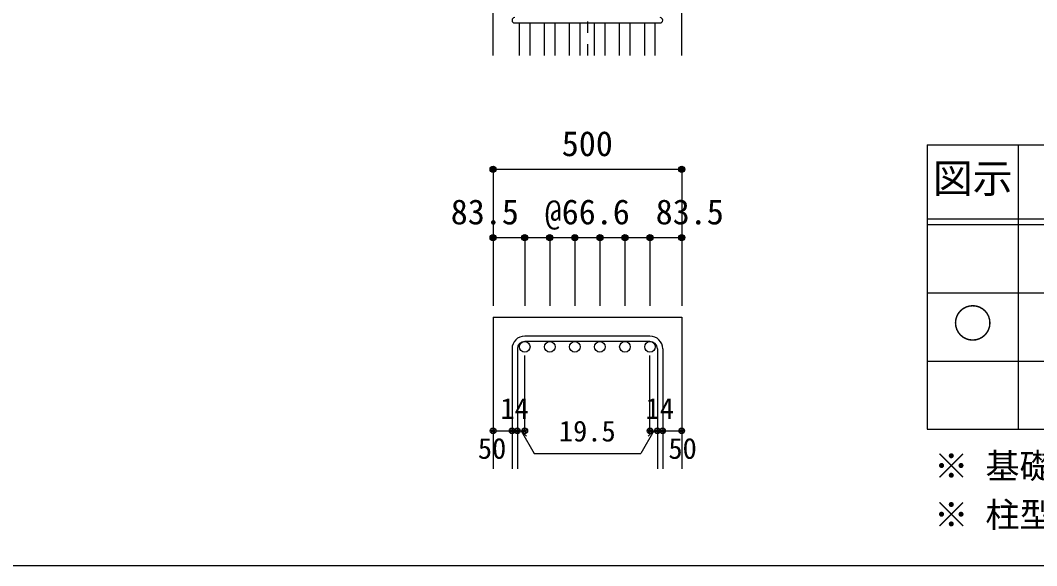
# Model space of a CAD drawing. Units: millimetres at full size, sheet at 1:30; details may follow other scales. Extents: x -5973 to 5954, y -4195 to 4201.
# Drawn here: x -942 to 1736, y 3 to 1441 of the extents above; entities that cross this region are included whole.
import ezdxf
from ezdxf.enums import TextEntityAlignment as Align

# ---------------------------------------------------------------- set-up
doc = ezdxf.new("R2010")
doc.units = ezdxf.units.MM
doc.header["$LTSCALE"] = 30
doc.header["$PDMODE"] = 32
doc.header["$PDSIZE"] = 15
doc.linetypes.add('CHAIN1', pattern=[8, 5, -1, 1, -1])
for name, color, linetype in [('0-1_躯体線', 4, 'Continuous'), ('0-5_基礎梁筋', 7, 'Continuous'), ('0-6_スタラップ筋', 7, 'Continuous'), ('0-D_寸法', 4, 'Continuous'), ('6-7_文字', 7, 'Continuous'), ('6-E_枠', 7, 'Continuous'), ('F-0_枠', 6, 'Continuous')]:
    doc.layers.add(name, color=color, linetype=linetype)
doc.styles.add('ＭＳ ゴシック', font='')
doc.styles.get('ＭＳ ゴシック').set_extended_font_data('MS Gothic')

msp = doc.modelspace()

# ---------------------------------------------------------------- linework, layer by layer
at = {"layer": '0-1_躯体線', "color": 2}
for p, q in [((303.94, 1348.3), (303.94, 1748.3)), ((303.94, 658.3), (303.94, 258.3)), ((303.94, 658.3), (800.94, 658.3)), ((800.94, 658.3), (800.94, 258.3))]:
    msp.add_line(p, q, dxfattribs=at)
msp.add_lwpolyline([(800.94, 1348.3), (800.94, 1748.3), (1327.44, 1748.3)], dxfattribs=at)
at = {"layer": '0-5_基礎梁筋'}
for p, q in [((373.44, 1348.3), (373.44, 1434.3)), ((401.44, 1348.3), (401.44, 1434.3)), ((439.44, 1348.3), (439.44, 1434.3)), ((467.44, 1348.3), (467.44, 1434.3)), ((505.44, 1348.3), (505.44, 1434.3)), ((533.44, 1348.3), (533.44, 1434.3)), ((571.44, 1348.3), (571.44, 1434.3)), ((599.44, 1348.3), (599.44, 1434.3)), ((637.44, 1348.3), (637.44, 1434.3)), ((665.44, 1348.3), (665.44, 1434.3)), ((703.44, 1348.3), (703.44, 1434.3)), ((731.44, 1348.3), (731.44, 1434.3))]:
    msp.add_line(p, q, dxfattribs=at)
at = {"layer": '0-5_基礎梁筋', "color": 3}
for centre in [(387.44, 580.3), (453.44, 580.3), (519.44, 580.3), (585.44, 580.3), (651.44, 580.3), (717.44, 580.3)]:
    msp.add_circle(centre, 14, dxfattribs=at)
at = {"layer": '0-6_スタラップ筋'}
for p, q in [((360.94, 1434.3), (743.94, 1434.3)), ((717.44, 608.3), (387.44, 608.3)), ((717.44, 594.3), (387.44, 594.3)), ((353.94, 574.8), (353.94, 258.3)), ((367.94, 574.8), (367.94, 258.3)), ((736.94, 574.8), (736.94, 258.3)), ((750.94, 574.8), (750.94, 258.3))]:
    msp.add_line(p, q, dxfattribs=at)
for centre, radius, start, end in [((360.94, 1441.3), 7, 90, 270), ((743.94, 1441.3), 7, 270, 90), ((387.44, 574.8), 33.5, 90, 180), ((387.44, 574.8), 19.5, 90, 180), ((717.44, 574.8), 33.5, 0, 90), ((717.44, 574.8), 19.5, 0, 90)]:
    msp.add_arc(centre, radius, start, end, dxfattribs=at)
at = {"layer": '0-D_寸法', "linetype": 'CHAIN1'}
msp.add_line((552.44, 3298.3), (552.44, 1348.3), dxfattribs=at)
at = {"layer": '0-D_寸法'}
for p, q in [((303.94, 1048.3), (303.94, 868.3)), ((303.94, 1048.3), (800.94, 1048.3)), ((800.94, 1048.3), (800.94, 868.3)), ((800.94, 1048.3), (800.94, 868.3)), ((303.94, 868.3), (303.94, 688.3)), ((387.44, 868.3), (387.44, 688.3)), ((453.44, 868.3), (453.44, 688.3)), ((519.44, 868.3), (519.44, 688.3)), ((585.44, 868.3), (585.44, 688.3)), ((651.44, 868.3), (651.44, 688.3)), ((717.44, 868.3), (717.44, 688.3)), ((387.44, 358.3), (387.44, 557.63)), ((717.44, 358.3), (717.44, 557.63)), ((303.94, 358.3), (353.94, 358.3)), ((353.94, 358.3), (387.44, 358.3)), ((377.69, 358.3), (391.83, 344.16)), ((377.69, 358.3), (411.91, 299.02)), ((727.19, 358.3), (692.96, 299.02)), ((727.19, 358.3), (713.04, 344.16)), ((717.44, 358.3), (800.94, 358.3)), ((736.94, 358.3), (750.94, 358.3)), ((411.91, 299.02), (692.96, 299.02))]:
    msp.add_line(p, q, dxfattribs=at)
msp.add_lwpolyline([(303.94, 868.3), (800.94, 868.3), (800.94, 688.3)], dxfattribs=at)
for centre, radius in [((303.94, 1048.3), 8), ((303.94, 1048.3), 7.2), ((303.94, 1048.3), 6.4), ((303.94, 1048.3), 5.6), ((303.94, 1048.3), 4.8), ((303.94, 1048.3), 4), ((303.94, 1048.3), 3.2), ((303.94, 1048.3), 2.4), ((303.94, 1048.3), 1.6), ((303.94, 1048.3), 0.8), ((800.94, 1048.3), 8), ((800.94, 1048.3), 7.2), ((800.94, 1048.3), 6.4), ((800.94, 1048.3), 5.6), ((800.94, 1048.3), 4.8), ((800.94, 1048.3), 4), ((800.94, 1048.3), 3.2), ((800.94, 1048.3), 2.4), ((800.94, 1048.3), 1.6), ((800.94, 1048.3), 0.8), ((303.94, 868.3), 8), ((303.94, 868.3), 7.2), ((303.94, 868.3), 6.4), ((303.94, 868.3), 5.6), ((303.94, 868.3), 4.8), ((303.94, 868.3), 4), ((303.94, 868.3), 3.2), ((303.94, 868.3), 2.4), ((303.94, 868.3), 1.6), ((303.94, 868.3), 0.8), ((387.44, 868.3), 8), ((387.44, 868.3), 7.2), ((387.44, 868.3), 6.4), ((387.44, 868.3), 5.6), ((387.44, 868.3), 4.8), ((387.44, 868.3), 4), ((387.44, 868.3), 3.2), ((387.44, 868.3), 2.4), ((387.44, 868.3), 1.6), ((387.44, 868.3), 0.8), ((453.44, 868.3), 8), ((453.44, 868.3), 7.2), ((453.44, 868.3), 6.4), ((453.44, 868.3), 5.6), ((453.44, 868.3), 4.8), ((453.44, 868.3), 4), ((453.44, 868.3), 3.2), ((453.44, 868.3), 2.4), ((453.44, 868.3), 1.6), ((453.44, 868.3), 0.8), ((519.44, 868.3), 8), ((519.44, 868.3), 7.2), ((519.44, 868.3), 6.4), ((519.44, 868.3), 5.6), ((519.44, 868.3), 4.8), ((519.44, 868.3), 4), ((519.44, 868.3), 3.2), ((519.44, 868.3), 2.4), ((519.44, 868.3), 1.6), ((519.44, 868.3), 0.8), ((585.44, 868.3), 8), ((585.44, 868.3), 7.2), ((585.44, 868.3), 6.4), ((585.44, 868.3), 5.6), ((585.44, 868.3), 4.8), ((585.44, 868.3), 4), ((585.44, 868.3), 3.2), ((585.44, 868.3), 2.4), ((585.44, 868.3), 1.6), ((585.44, 868.3), 0.8), ((651.44, 868.3), 8), ((651.44, 868.3), 7.2), ((651.44, 868.3), 6.4), ((651.44, 868.3), 5.6), ((651.44, 868.3), 4.8), ((651.44, 868.3), 4), ((651.44, 868.3), 3.2), ((651.44, 868.3), 2.4), ((651.44, 868.3), 1.6), ((651.44, 868.3), 0.8), ((717.44, 868.3), 8), ((717.44, 868.3), 7.2), ((717.44, 868.3), 6.4), ((717.44, 868.3), 5.6), ((717.44, 868.3), 4.8), ((717.44, 868.3), 4), ((717.44, 868.3), 3.2), ((717.44, 868.3), 2.4), ((717.44, 868.3), 1.6), ((717.44, 868.3), 0.8), ((800.94, 868.3), 8), ((800.94, 868.3), 7.2), ((800.94, 868.3), 6.4), ((800.94, 868.3), 5.6), ((800.94, 868.3), 4.8), ((800.94, 868.3), 4), ((800.94, 868.3), 3.2), ((800.94, 868.3), 2.4), ((800.94, 868.3), 1.6), ((800.94, 868.3), 0.8), ((303.94, 358.3), 4), ((303.94, 358.3), 3.6), ((303.94, 358.3), 3.2), ((303.94, 358.3), 2.8), ((303.94, 358.3), 2.4), ((303.94, 358.3), 2), ((303.94, 358.3), 1.6), ((303.94, 358.3), 1.2), ((303.94, 358.3), 0.8), ((303.94, 358.3), 0.4), ((353.94, 358.3), 4), ((353.94, 358.3), 3.6), ((353.94, 358.3), 3.2), ((353.94, 358.3), 2.8), ((353.94, 358.3), 2.4), ((353.94, 358.3), 2), ((353.94, 358.3), 1.6), ((353.94, 358.3), 1.2), ((353.94, 358.3), 0.8), ((353.94, 358.3), 0.4), ((367.94, 358.3), 4), ((367.94, 358.3), 3.6), ((367.94, 358.3), 3.2), ((367.94, 358.3), 2.8), ((367.94, 358.3), 2.4), ((367.94, 358.3), 2), ((367.94, 358.3), 1.6), ((367.94, 358.3), 1.2), ((367.94, 358.3), 0.8), ((367.94, 358.3), 0.4), ((387.44, 358.3), 4), ((387.44, 358.3), 3.6), ((387.44, 358.3), 3.2), ((387.44, 358.3), 2.8), ((387.44, 358.3), 2.4), ((387.44, 358.3), 2), ((387.44, 358.3), 1.6), ((387.44, 358.3), 1.2), ((387.44, 358.3), 0.8), ((387.44, 358.3), 0.4), ((717.44, 358.3), 4), ((717.44, 358.3), 3.6), ((717.44, 358.3), 3.2), ((717.44, 358.3), 2.8), ((717.44, 358.3), 2.4), ((717.44, 358.3), 2), ((717.44, 358.3), 1.6), ((717.44, 358.3), 1.2), ((717.44, 358.3), 0.8), ((717.44, 358.3), 0.4), ((736.94, 358.3), 4), ((736.94, 358.3), 3.6), ((736.94, 358.3), 3.2), ((736.94, 358.3), 2.8), ((736.94, 358.3), 2.4), ((736.94, 358.3), 2), ((736.94, 358.3), 1.6), ((736.94, 358.3), 1.2), ((736.94, 358.3), 0.8), ((736.94, 358.3), 0.4), ((750.94, 358.3), 4), ((750.94, 358.3), 3.6), ((750.94, 358.3), 3.2), ((750.94, 358.3), 2.8), ((750.94, 358.3), 2.4), ((750.94, 358.3), 2), ((750.94, 358.3), 1.6), ((750.94, 358.3), 1.2), ((750.94, 358.3), 0.8), ((750.94, 358.3), 0.4), ((800.94, 358.3), 4), ((800.94, 358.3), 3.6), ((800.94, 358.3), 3.2), ((800.94, 358.3), 2.8), ((800.94, 358.3), 2.4), ((800.94, 358.3), 2), ((800.94, 358.3), 1.6), ((800.94, 358.3), 1.2), ((800.94, 358.3), 0.8), ((800.94, 358.3), 0.4)]:
    msp.add_circle(centre, radius, dxfattribs=at)
at = {"layer": '0-D_寸法', "color": 7}
for p in [(303.94, 1048.3), (800.94, 1048.3), (303.94, 868.3), (387.44, 868.3), (453.44, 868.3), (519.44, 868.3), (585.44, 868.3), (651.44, 868.3), (717.44, 868.3), (800.94, 868.3), (303.94, 358.3), (353.94, 358.3), (367.94, 358.3), (387.44, 358.3), (717.44, 358.3), (736.94, 358.3), (750.94, 358.3), (800.94, 358.3)]:
    msp.add_point(p, dxfattribs=at)
at = {"layer": '6-E_枠', "color": 3}
for p, q in [((1447.71, 1112.77), (1447.71, 362.77)), ((1447.71, 1112.77), (3610.24, 1112.77)), ((1447.71, 362.77), (3610.24, 362.77))]:
    msp.add_line(p, q, dxfattribs=at)
at = {"layer": '6-E_枠'}
for p, q in [((1687.71, 1112.77), (1687.71, 362.77)), ((1447.71, 917.77), (3610.24, 917.77)), ((1447.71, 902.77), (3610.24, 902.77)), ((1447.71, 722.77), (3610.24, 722.77)), ((1447.71, 542.77), (3610.24, 542.77))]:
    msp.add_line(p, q, dxfattribs=at)
at = {"layer": 'F-0_枠', "color": 2}
msp.add_line((3723.6, 2.95), (-5972.88, 2.95), dxfattribs=at)

# ---------------------------------------------------------------- texts
at = {"layer": '0-D_寸法', "style": 'ＭＳ ゴシック'}
for s, height, p in [('500', 65.98, (484.94, 1063.3)), ('83.5', 65.98, (192.44, 883.3)), ('@66.6', 65.98, (439.94, 883.3)), ('83.5', 65.98, (732.44, 883.3)), ('14', 54.99, (323.4, 373.75)), ('14', 54.99, (705.98, 373.75)), ('19.5', 54.99, (477.44, 314.02)), ('50', 54.99, (263.94, 268.3)), ('50', 54.99, (765.94, 268.3))]:
    msp.add_text(s, height=height, dxfattribs=at).set_placement(p, align=Align.BOTTOM_LEFT)
at = {"layer": '6-7_文字', "color": 2, "style": 'ＭＳ ゴシック'}
for s, p in [('図示', (1462.71, 962.77)), ('○', (1515.21, 580.27))]:
    msp.add_text(s, height=76.98, dxfattribs=at).set_placement(p, align=Align.BOTTOM_LEFT)
at = {"layer": '6-7_文字', "style": 'ＭＳ ゴシック'}
for s, p in [('※ 基礎梁スターラップ     D13 @300', (1466.27, 213.19)), ('※ 柱型立上り筋●は引張側領域時', (1466.27, 84.68))]:
    msp.add_text(s, height=65.98, dxfattribs=at).set_placement(p, align=Align.BOTTOM_LEFT)

doc.saveas('drawing.dxf')
